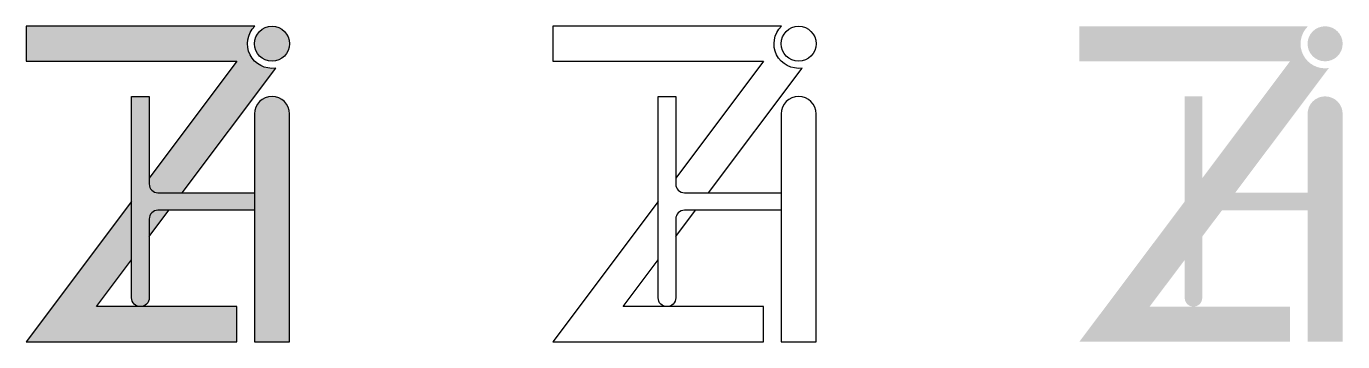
# Model space of a CAD drawing. Header units: millimetres. Extents: x 2348 to 2723, y 1890 to 1980.
import ezdxf

# ---------------------------------------------------------------- set-up
doc = ezdxf.new("R2010")
doc.units = ezdxf.units.MM

msp = doc.modelspace()

# ---------------------------------------------------------------- hatches: boundary and pattern name
h = msp.add_hatch(color=250)
h.dxf.hatch_style = 1
h.paths.add_polyline_path([(2412.76, 1980.32), (2347.66, 1980.32), (2347.66, 1970.32), (2407.66, 1970.32), (2382.66, 1936.98), (2382.66, 1935.32, 0.414214), (2385.16, 1932.82), (2392.04, 1932.82), (2418.72, 1968.4, -0.728541)])
h.paths.add_polyline_path([(2377.66, 1913.65), (2377.66, 1930.32), (2347.66, 1890.32), (2407.66, 1890.32), (2407.66, 1900.32), (2367.66, 1900.32)])
h.paths.add_polyline_path([(2388.29, 1927.82), (2385.16, 1927.82, 0.414214), (2382.66, 1925.32), (2382.66, 1920.32)], flags=17)
h = msp.add_hatch(color=1)
h.dxf.hatch_style = 1
h.paths.add_polyline_path([(2412.66, 1975.32, 1), (2422.66, 1975.32, 1)])
h = msp.add_hatch(color=250)
h.dxf.hatch_style = 1
h.paths.add_polyline_path([(2712.76, 1980.32), (2647.66, 1980.32), (2647.66, 1970.32), (2707.66, 1970.32), (2682.66, 1936.98), (2682.66, 1935.32, 0.414214), (2685.16, 1932.82), (2692.04, 1932.82), (2718.72, 1968.4, -0.728541)])
h.paths.add_polyline_path([(2677.66, 1913.65), (2677.66, 1930.32), (2647.66, 1890.32), (2707.66, 1890.32), (2707.66, 1900.32), (2667.66, 1900.32)])
h.paths.add_polyline_path([(2688.29, 1927.82), (2685.16, 1927.82, 0.414214), (2682.66, 1925.32), (2682.66, 1920.32)], flags=17)
h = msp.add_hatch(color=1)
h.dxf.hatch_style = 1
h.paths.add_polyline_path([(2712.66, 1975.32, 1), (2722.66, 1975.32, 1)])
h = msp.add_hatch(color=1)
h.dxf.hatch_style = 1
h.paths.add_polyline_path([(2412.66, 1932.82), (2385.16, 1932.82, -0.414214), (2382.66, 1935.32), (2382.66, 1960.32), (2377.66, 1960.32), (2377.66, 1902.82, 1), (2382.66, 1902.82), (2382.66, 1925.32, -0.414214), (2385.16, 1927.82), (2412.66, 1927.82)])
h = msp.add_hatch(color=250)
h.dxf.hatch_style = 1
h.paths.add_polyline_path([(2422.66, 1955.32, 1), (2412.66, 1955.32), (2412.66, 1890.32), (2422.66, 1890.32)])
h = msp.add_hatch(color=1)
h.dxf.hatch_style = 1
h.paths.add_polyline_path([(2712.66, 1932.82), (2685.16, 1932.82, -0.414214), (2682.66, 1935.32), (2682.66, 1960.32), (2677.66, 1960.32), (2677.66, 1902.82, 1), (2682.66, 1902.82), (2682.66, 1925.32, -0.414214), (2685.16, 1927.82), (2712.66, 1927.82)])
h = msp.add_hatch(color=250)
h.dxf.hatch_style = 1
h.paths.add_polyline_path([(2722.66, 1955.32, 1), (2712.66, 1955.32), (2712.66, 1890.32), (2722.66, 1890.32)])

# ---------------------------------------------------------------- linework, layer by layer
for points in [[(2392.04, 1932.82), (2418.72, 1968.4, -0.728541), (2412.76, 1980.32), (2347.66, 1980.32), (2347.66, 1970.32), (2407.66, 1970.32), (2382.66, 1936.98)], [(2542.04, 1932.82), (2568.72, 1968.4, -0.728541), (2562.76, 1980.32), (2497.66, 1980.32), (2497.66, 1970.32), (2557.66, 1970.32), (2532.66, 1936.98)], [(2412.66, 1927.82), (2385.16, 1927.82, 0.414214), (2382.66, 1925.32), (2382.66, 1902.82, -1), (2377.66, 1902.82), (2377.66, 1960.32), (2382.66, 1960.32), (2382.66, 1935.32, 0.414214), (2385.16, 1932.82), (2412.66, 1932.82)], [(2562.66, 1927.82), (2535.16, 1927.82, 0.414214), (2532.66, 1925.32), (2532.66, 1902.82, -1), (2527.66, 1902.82), (2527.66, 1960.32), (2532.66, 1960.32), (2532.66, 1935.32, 0.414214), (2535.16, 1932.82), (2562.66, 1932.82)]]:
    msp.add_lwpolyline(points, format="xyb")
for points in [[(2412.66, 1890.32), (2422.66, 1890.32), (2422.66, 1955.32, 1), (2412.66, 1955.32)], [(2562.66, 1890.32), (2572.66, 1890.32), (2572.66, 1955.32, 1), (2562.66, 1955.32)]]:
    msp.add_lwpolyline(points, format="xyb", close=True)
for points in [[(2377.66, 1930.32), (2347.66, 1890.32), (2407.66, 1890.32), (2407.66, 1900.32), (2367.66, 1900.32), (2377.66, 1913.65)], [(2382.66, 1920.32), (2388.29, 1927.82)], [(2527.66, 1930.32), (2497.66, 1890.32), (2557.66, 1890.32), (2557.66, 1900.32), (2517.66, 1900.32), (2527.66, 1913.65)], [(2532.66, 1920.32), (2538.29, 1927.82)]]:
    msp.add_lwpolyline(points)
for centre in [(2417.66, 1975.32), (2567.66, 1975.32)]:
    msp.add_circle(centre, 5)

doc.saveas('drawing.dxf')
